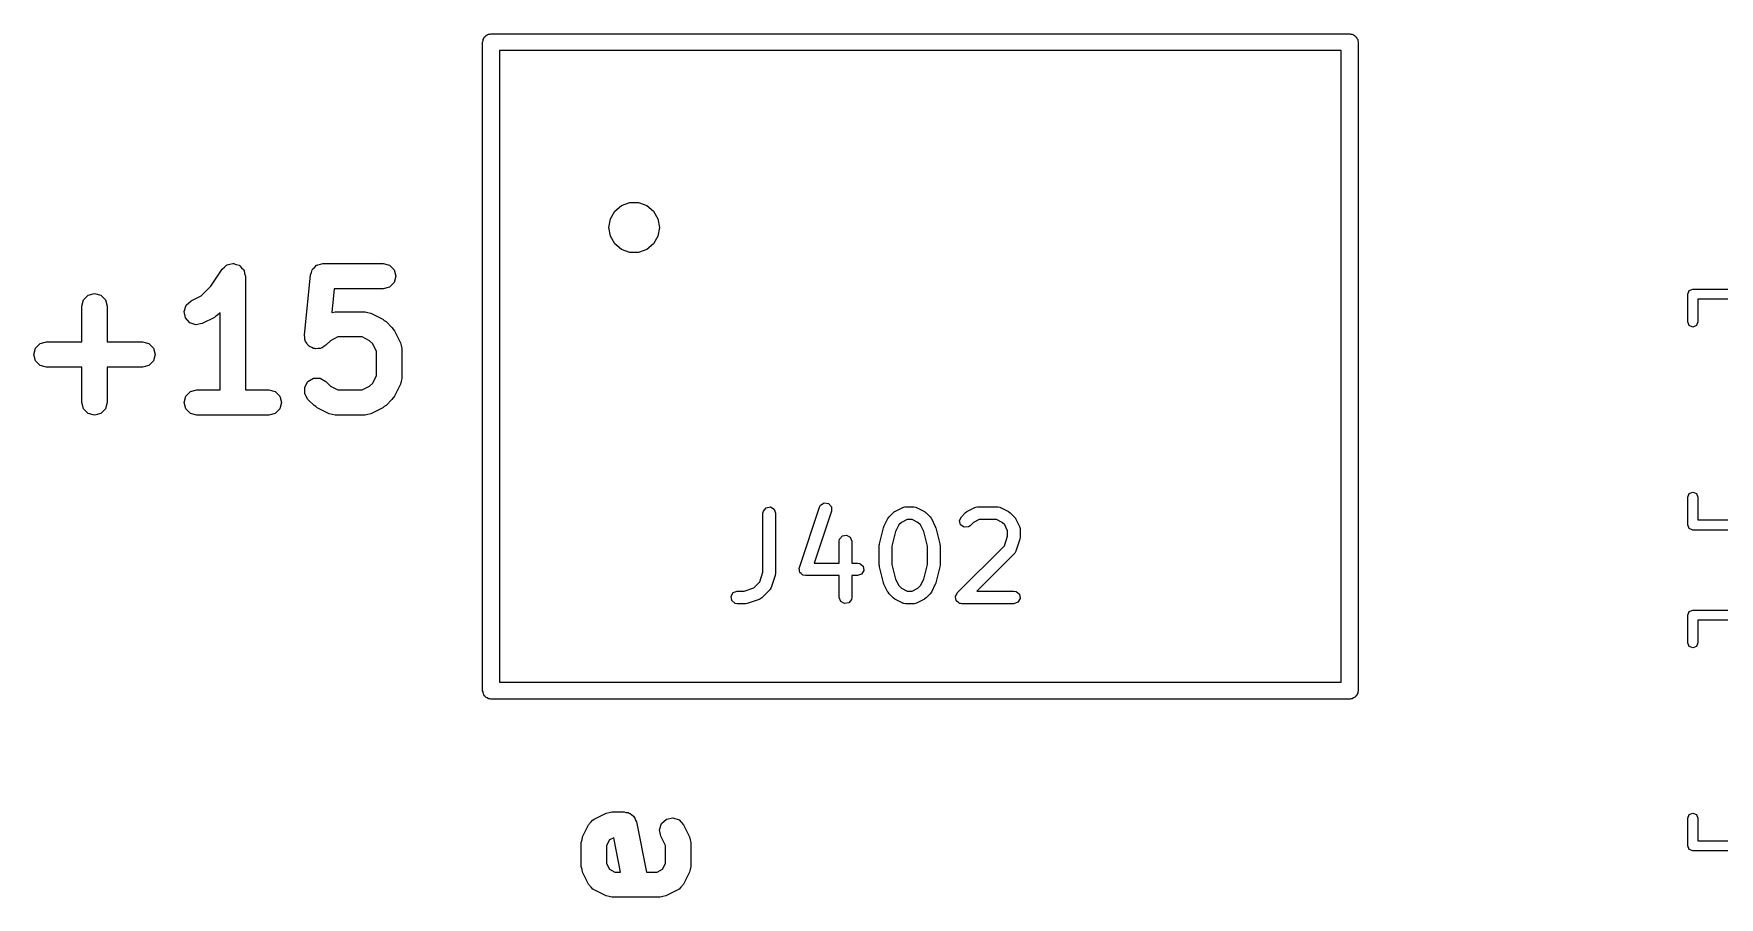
# Model space of a CAD drawing. Extents: x 97.7 to 180.4, y -137 to -64.1.
# Drawn here: x 97.67 to 117.69, y -91.39 to -81.14 of the extents above; entities that cross this region are included whole.
import ezdxf

# ---------------------------------------------------------------- set-up
doc = ezdxf.new("R2010")
doc.units = 0
doc.layers.add('BLACK', color=7, linetype='CONTINUOUS')

msp = doc.modelspace()

# ---------------------------------------------------------------- linework, layer by layer
at = {"layer": 'BLACK', "linetype": 'CONTINUOUS'}
for p, q in [((103.004, -81.236), (103.009, -81.2209)), ((103.004, -88.936), (103.004, -81.236)), ((103.009, -81.2051), (103.018, -81.1923)), ((103.009, -81.2209), (103.009, -81.2051)), ((103.018, -81.1923), (103.023, -81.1772)), ((103.023, -81.1772), (103.036, -81.1679)), ((103.036, -81.1679), (103.045, -81.1551)), ((103.045, -81.1551), (103.06, -81.1502)), ((103.06, -81.1502), (103.073, -81.1409)), ((103.073, -81.1409), (103.089, -81.1409)), ((103.089, -81.1409), (103.104, -81.136)), ((103.104, -81.136), (113.304, -81.136)), ((113.304, -81.136), (113.319, -81.1409)), ((113.319, -81.1409), (113.335, -81.1409)), ((113.335, -81.1409), (113.348, -81.1502)), ((113.348, -81.1502), (113.363, -81.1551)), ((113.363, -81.1551), (113.372, -81.1679)), ((113.372, -81.1679), (113.385, -81.1772)), ((113.385, -81.1772), (113.39, -81.1923)), ((113.39, -81.1923), (113.399, -81.2051)), ((113.399, -81.2051), (113.399, -81.2209)), ((113.399, -81.2209), (113.404, -81.236)), ((113.404, -81.236), (113.404, -88.936)), ((103.204, -81.336), (103.204, -88.836)), ((113.204, -81.336), (103.204, -81.336)), ((113.204, -88.836), (113.204, -81.336)), ((104.522, -83.3334), (104.574, -83.2432)), ((104.574, -83.2432), (104.654, -83.1762)), ((104.654, -83.1762), (104.752, -83.1406)), ((104.752, -83.1406), (104.856, -83.1406)), ((104.856, -83.1406), (104.954, -83.1762)), ((104.954, -83.1762), (105.034, -83.2432)), ((105.034, -83.2432), (105.086, -83.3334)), ((104.504, -83.436), (104.522, -83.3334)), ((104.522, -83.5386), (104.504, -83.436)), ((105.086, -83.3334), (105.104, -83.436)), ((105.104, -83.436), (105.086, -83.5386)), ((104.574, -83.6288), (104.522, -83.5386)), ((104.654, -83.6958), (104.574, -83.6288)), ((105.034, -83.6288), (104.954, -83.6958)), ((105.086, -83.5386), (105.034, -83.6288)), ((99.9371, -83.9088), (99.9613, -83.8847)), ((99.9613, -83.8847), (99.9661, -83.8834)), ((99.9661, -83.8834), (99.9698, -83.8801)), ((99.9698, -83.8801), (100.003, -83.8734)), ((100.003, -83.8734), (100.036, -83.8646)), ((100.036, -83.8646), (100.041, -83.8659)), ((100.041, -83.8659), (100.046, -83.8649)), ((100.046, -83.8649), (100.078, -83.8758)), ((100.078, -83.8758), (100.111, -83.8847)), ((100.111, -83.8847), (100.115, -83.8882)), ((100.115, -83.8882), (100.119, -83.8898)), ((100.119, -83.8898), (100.142, -83.9154)), ((101.01, -83.907), (101.033, -83.8847)), ((101.033, -83.8847), (101.04, -83.8827)), ((101.04, -83.8827), (101.046, -83.8778)), ((101.046, -83.8778), (101.077, -83.8727)), ((101.077, -83.8727), (101.108, -83.8646)), ((101.108, -83.8646), (101.822, -83.8646)), ((101.822, -83.8646), (101.897, -83.8847)), ((101.897, -83.8847), (101.952, -83.9396)), ((104.752, -83.7314), (104.654, -83.6958)), ((104.856, -83.7314), (104.752, -83.7314)), ((104.954, -83.6958), (104.856, -83.7314)), ((99.7769, -84.1333), (99.9115, -83.9314)), ((99.9115, -83.9314), (99.9371, -83.9088)), ((100.142, -83.9154), (100.166, -83.9396)), ((100.166, -83.9396), (100.167, -83.9444)), ((100.167, -83.9444), (100.171, -83.9481)), ((100.171, -83.9481), (100.177, -83.9816)), ((100.177, -83.9816), (100.186, -84.0146)), ((100.186, -84.0146), (100.186, -85.3646)), ((100.887, -84.7139), (100.958, -83.9996)), ((100.958, -83.9996), (100.97, -83.9701)), ((100.97, -83.9701), (100.978, -83.9396)), ((100.978, -83.9396), (100.983, -83.9342)), ((100.983, -83.9342), (100.986, -83.927)), ((100.986, -83.927), (101.01, -83.907)), ((101.952, -84.0896), (101.897, -84.1445)), ((101.952, -83.9396), (101.972, -84.0146)), ((101.972, -84.0146), (101.952, -84.0896)), ((98.2635, -84.2967), (98.3184, -84.2418)), ((98.3184, -84.2418), (98.3934, -84.2217)), ((98.3934, -84.2217), (98.4684, -84.2418)), ((98.4684, -84.2418), (98.5233, -84.2967)), ((99.5406, -84.309), (99.6617, -84.2484)), ((99.6617, -84.2484), (99.7769, -84.1333)), ((101.243, -84.1646), (101.215, -84.4453)), ((101.822, -84.1646), (101.243, -84.1646)), ((101.897, -84.1445), (101.822, -84.1646)), ((117.32, -84.228), (117.338, -84.1856)), ((117.32, -84.558), (117.32, -84.228)), ((117.338, -84.1856), (117.38, -84.168)), ((117.38, -84.168), (123.92, -84.168)), ((123.86, -84.288), (117.44, -84.288)), ((117.44, -84.288), (117.44, -84.558)), ((98.2434, -84.3717), (98.2635, -84.2967)), ((98.2434, -84.7931), (98.2434, -84.3717)), ((98.5233, -84.2967), (98.5434, -84.3717)), ((98.5434, -84.3717), (98.5434, -84.7931)), ((99.458, -84.4342), (99.4825, -84.3605)), ((99.4735, -84.5102), (99.458, -84.4342)), ((99.4825, -84.3605), (99.5406, -84.309)), ((99.8357, -84.4899), (99.8177, -84.5059)), ((99.8566, -84.4778), (99.8357, -84.4899)), ((99.8863, -84.4481), (99.8566, -84.4778)), ((99.8863, -85.3646), (99.8863, -84.4481)), ((101.215, -84.4453), (101.217, -84.4449)), ((101.217, -84.4449), (101.251, -84.436)), ((101.251, -84.436), (101.608, -84.436)), ((101.608, -84.436), (101.641, -84.4449)), ((101.641, -84.4449), (101.675, -84.4518)), ((101.675, -84.4518), (101.818, -84.5233)), ((99.5251, -84.5683), (99.4735, -84.5102)), ((99.5987, -84.5929), (99.5251, -84.5683)), ((99.6748, -84.5773), (99.5987, -84.5929)), ((99.8177, -84.5059), (99.6748, -84.5773)), ((101.818, -84.5233), (101.836, -84.5393)), ((101.836, -84.5393), (101.857, -84.5514)), ((101.857, -84.5514), (101.928, -84.6228)), ((101.928, -84.6228), (101.94, -84.6437)), ((101.94, -84.6437), (101.956, -84.6618)), ((101.956, -84.6618), (102.028, -84.8046)), ((117.338, -84.6004), (117.32, -84.558)), ((117.38, -84.618), (117.338, -84.6004)), ((117.422, -84.6004), (117.38, -84.618)), ((117.44, -84.558), (117.422, -84.6004)), ((97.672, -84.9431), (97.6921, -84.8681)), ((97.6921, -84.8681), (97.747, -84.8132)), ((97.747, -84.8132), (97.822, -84.7931)), ((97.822, -84.7931), (98.2434, -84.7931)), ((98.5434, -84.7931), (98.9649, -84.7931)), ((98.9649, -84.7931), (99.0399, -84.8132)), ((99.0399, -84.8132), (99.0948, -84.8681)), ((99.0948, -84.8681), (99.1149, -84.9431)), ((100.891, -84.7406), (100.887, -84.7139)), ((100.891, -84.7677), (100.891, -84.7406)), ((100.898, -84.7784), (100.891, -84.7677)), ((100.9, -84.7906), (100.898, -84.7784)), ((100.917, -84.8115), (100.9, -84.7906)), ((100.93, -84.8349), (100.917, -84.8115)), ((100.941, -84.8411), (100.93, -84.8349)), ((100.949, -84.8507), (100.941, -84.8411)), ((100.974, -84.8602), (100.949, -84.8507)), ((100.997, -84.8737), (100.974, -84.8602)), ((101.01, -84.8737), (100.997, -84.8737)), ((101.021, -84.8781), (101.01, -84.8737)), ((101.048, -84.8737), (101.021, -84.8781)), ((101.075, -84.8737), (101.048, -84.8737)), ((101.086, -84.8676), (101.075, -84.8737)), ((101.098, -84.8656), (101.086, -84.8676)), ((101.119, -84.8484), (101.098, -84.8656)), ((101.142, -84.8349), (101.119, -84.8484)), ((101.197, -84.7807), (101.142, -84.8349)), ((101.286, -84.736), (101.197, -84.7807)), ((101.572, -84.736), (101.286, -84.736)), ((101.662, -84.7807), (101.572, -84.736)), ((101.699, -84.8177), (101.662, -84.7807)), ((101.743, -84.9071), (101.699, -84.8177)), ((102.028, -84.8046), (102.035, -84.8384)), ((102.035, -84.8384), (102.043, -84.8717)), ((102.043, -84.8717), (102.043, -85.2289)), ((97.6921, -85.0181), (97.672, -84.9431)), ((97.747, -85.073), (97.6921, -85.0181)), ((97.822, -85.0931), (97.747, -85.073)), ((98.2434, -85.0931), (97.822, -85.0931)), ((98.2434, -85.5146), (98.2434, -85.0931)), ((98.9649, -85.0931), (98.5434, -85.0931)), ((98.5434, -85.0931), (98.5434, -85.5146)), ((99.0399, -85.073), (98.9649, -85.0931)), ((99.0948, -85.0181), (99.0399, -85.073)), ((99.1149, -84.9431), (99.0948, -85.0181)), ((101.743, -85.1934), (101.743, -84.9071)), ((100.891, -85.3329), (100.93, -85.2656)), ((100.93, -85.2656), (100.997, -85.2268)), ((100.997, -85.2268), (101.075, -85.2268)), ((101.075, -85.2268), (101.142, -85.2656)), ((101.142, -85.2656), (101.197, -85.3199)), ((101.662, -85.3199), (101.699, -85.2829)), ((101.699, -85.2829), (101.743, -85.1934)), ((102.035, -85.2622), (102.028, -85.2959)), ((102.043, -85.2289), (102.035, -85.2622)), ((99.4577, -85.5146), (99.4778, -85.4396)), ((99.4778, -85.4396), (99.5327, -85.3847)), ((99.5327, -85.3847), (99.6077, -85.3646)), ((99.6077, -85.3646), (99.8863, -85.3646)), ((100.186, -85.3646), (100.465, -85.3646)), ((100.465, -85.3646), (100.54, -85.3847)), ((100.54, -85.3847), (100.595, -85.4396)), ((100.595, -85.4396), (100.615, -85.5146)), ((100.891, -85.4105), (100.891, -85.3329)), ((100.93, -85.4778), (100.891, -85.4105)), ((101.002, -85.5492), (100.93, -85.4778)), ((101.197, -85.3199), (101.286, -85.3646)), ((101.286, -85.3646), (101.572, -85.3646)), ((101.572, -85.3646), (101.662, -85.3199)), ((101.928, -85.4778), (101.857, -85.5492)), ((101.94, -85.4569), (101.928, -85.4778)), ((101.956, -85.4388), (101.94, -85.4569)), ((102.028, -85.2959), (101.956, -85.4388)), ((98.2635, -85.5896), (98.2434, -85.5146)), ((98.3184, -85.6445), (98.2635, -85.5896)), ((98.3934, -85.6646), (98.3184, -85.6445)), ((98.4684, -85.6445), (98.3934, -85.6646)), ((98.5233, -85.5896), (98.4684, -85.6445)), ((98.5434, -85.5146), (98.5233, -85.5896)), ((99.4778, -85.5896), (99.4577, -85.5146)), ((99.5327, -85.6445), (99.4778, -85.5896)), ((99.6077, -85.6646), (99.5327, -85.6445)), ((100.465, -85.6646), (99.6077, -85.6646)), ((100.54, -85.6445), (100.465, -85.6646)), ((100.595, -85.5896), (100.54, -85.6445)), ((100.615, -85.5146), (100.595, -85.5896)), ((101.023, -85.5613), (101.002, -85.5492)), ((101.041, -85.5773), (101.023, -85.5613)), ((101.183, -85.6487), (101.041, -85.5773)), ((101.217, -85.6556), (101.183, -85.6487)), ((101.251, -85.6646), (101.217, -85.6556)), ((101.608, -85.6646), (101.251, -85.6646)), ((101.641, -85.6556), (101.608, -85.6646)), ((101.675, -85.6487), (101.641, -85.6556)), ((101.818, -85.5773), (101.675, -85.6487)), ((101.836, -85.5613), (101.818, -85.5773)), ((101.857, -85.5492), (101.836, -85.5613)), ((117.32, -86.638), (117.338, -86.5956)), ((117.32, -86.968), (117.32, -86.638)), ((117.338, -86.5956), (117.38, -86.578)), ((117.38, -86.578), (117.422, -86.5956)), ((117.422, -86.5956), (117.44, -86.638)), ((117.44, -86.638), (117.44, -86.908)), ((106.335, -86.8284), (106.34, -86.8027)), ((106.335, -87.5305), (106.335, -86.8284)), ((106.34, -86.8027), (106.373, -86.7634)), ((106.373, -86.7634), (106.423, -86.7545)), ((106.423, -86.7545), (106.468, -86.7802)), ((106.468, -86.7802), (106.485, -86.8284)), ((106.485, -86.8284), (106.485, -87.5427)), ((106.768, -87.4713), (107.006, -86.757)), ((107.148, -86.8045), (106.943, -87.42)), ((107.006, -86.757), (107.018, -86.7341)), ((107.018, -86.7341), (107.062, -86.7073)), ((107.062, -86.7073), (107.113, -86.7148)), ((107.113, -86.7148), (107.147, -86.7532)), ((107.147, -86.7532), (107.148, -86.8045)), ((107.772, -86.9853), (107.819, -86.8901)), ((107.819, -86.8901), (107.833, -86.8721)), ((107.833, -86.8706), (107.881, -86.823)), ((107.833, -86.8721), (107.833, -86.8706)), ((107.881, -86.823), (107.899, -86.8101)), ((107.899, -86.8101), (107.901, -86.8089)), ((107.901, -86.8089), (107.996, -86.7613)), ((107.996, -86.7613), (108.021, -86.7539)), ((108.021, -86.7539), (108.025, -86.7549)), ((108.025, -86.7549), (108.029, -86.7534)), ((108.029, -86.7534), (108.125, -86.7534)), ((108.125, -86.7534), (108.15, -86.7579)), ((108.15, -86.7579), (108.154, -86.7608)), ((108.154, -86.7608), (108.158, -86.7613)), ((108.158, -86.7613), (108.253, -86.8089)), ((108.253, -86.8089), (108.271, -86.8223)), ((108.271, -86.8223), (108.273, -86.823)), ((108.273, -86.823), (108.32, -86.8706)), ((108.32, -86.8706), (108.333, -86.889)), ((108.333, -86.889), (108.335, -86.8901)), ((108.335, -86.8901), (108.382, -86.9853)), ((108.669, -86.9171), (108.691, -86.8706)), ((108.691, -86.8706), (108.738, -86.823)), ((108.738, -86.823), (108.757, -86.8101)), ((108.757, -86.8101), (108.758, -86.8089)), ((108.758, -86.8089), (108.853, -86.7613)), ((108.853, -86.7613), (108.878, -86.7539)), ((108.878, -86.7539), (108.882, -86.7549)), ((108.882, -86.7549), (108.886, -86.7534)), ((108.886, -86.7534), (109.125, -86.7534)), ((109.125, -86.7534), (109.15, -86.7579)), ((109.15, -86.7579), (109.154, -86.7608)), ((109.154, -86.7608), (109.158, -86.7613)), ((109.158, -86.7613), (109.253, -86.8089)), ((109.253, -86.8089), (109.271, -86.8223)), ((109.271, -86.8223), (109.273, -86.823)), ((109.273, -86.823), (109.32, -86.8706)), ((109.32, -86.8706), (109.333, -86.889)), ((109.333, -86.889), (109.335, -86.8901)), ((109.335, -86.8901), (109.382, -86.9853)), ((107.245, -87.1361), (107.278, -87.0968)), ((107.278, -87.0968), (107.328, -87.0879)), ((107.328, -87.0879), (107.372, -87.1135)), ((107.718, -87.1911), (107.766, -87.0007)), ((107.766, -87.0007), (107.771, -86.9888)), ((107.771, -86.9888), (107.772, -86.9853)), ((107.91, -87.045), (107.866, -87.2186)), ((107.948, -86.968), (107.91, -87.045)), ((107.979, -86.9376), (107.948, -86.968)), ((108.047, -86.9034), (107.979, -86.9376)), ((108.107, -86.9034), (108.047, -86.9034)), ((108.175, -86.9376), (108.107, -86.9034)), ((108.206, -86.968), (108.175, -86.9376)), ((108.244, -87.045), (108.206, -86.968)), ((108.288, -87.2186), (108.244, -87.045)), ((108.382, -86.9853), (108.386, -86.9977)), ((108.386, -86.9977), (108.388, -87.0007)), ((108.388, -87.0007), (108.435, -87.1911)), ((108.682, -86.9666), (108.669, -86.9171)), ((108.724, -86.9961), (108.682, -86.9666)), ((108.775, -86.9916), (108.724, -86.9961)), ((108.797, -86.9767), (108.775, -86.9916)), ((108.836, -86.9376), (108.797, -86.9767)), ((108.904, -86.9034), (108.836, -86.9376)), ((109.107, -86.9034), (108.904, -86.9034)), ((109.175, -86.9376), (109.107, -86.9034)), ((109.206, -86.968), (109.175, -86.9376)), ((109.24, -87.0366), (109.206, -86.968)), ((109.24, -87.1019), (109.24, -87.0366)), ((109.382, -86.9853), (109.39, -87.0103)), ((109.39, -87.0103), (109.389, -87.0146)), ((109.389, -87.0146), (109.39, -87.0189)), ((109.39, -87.0189), (109.39, -87.1141)), ((117.338, -87.0104), (117.32, -86.968)), ((117.38, -87.028), (117.338, -87.0104)), ((123.92, -87.028), (117.38, -87.028)), ((117.44, -86.908), (123.86, -86.908)), ((107.24, -87.1617), (107.245, -87.1361)), ((107.24, -87.42), (107.24, -87.1617)), ((107.372, -87.1135), (107.39, -87.1617)), ((107.39, -87.1617), (107.39, -87.42)), ((107.716, -87.2093), (107.719, -87.1946)), ((107.716, -87.4474), (107.716, -87.2093)), ((107.719, -87.1946), (107.718, -87.1911)), ((107.866, -87.2186), (107.866, -87.4382)), ((108.288, -87.4382), (108.288, -87.2186)), ((108.435, -87.1911), (108.436, -87.2061)), ((108.436, -87.2061), (108.438, -87.2093)), ((108.438, -87.2093), (108.438, -87.4474)), ((108.643, -87.7753), (109.202, -87.2164)), ((109.202, -87.2164), (109.24, -87.1019)), ((109.339, -87.2807), (109.326, -87.3036)), ((109.386, -87.1378), (109.339, -87.2807)), ((109.39, -87.1141), (109.386, -87.1362)), ((109.386, -87.1362), (109.386, -87.1378)), ((106.765, -87.482), (106.768, -87.4771)), ((106.769, -87.5022), (106.765, -87.482)), ((106.768, -87.4771), (106.768, -87.4713)), ((106.943, -87.42), (107.24, -87.42)), ((107.39, -87.42), (107.458, -87.42)), ((107.458, -87.42), (107.484, -87.4246)), ((107.484, -87.4246), (107.523, -87.4575)), ((107.523, -87.4575), (107.532, -87.5081)), ((107.717, -87.4507), (107.716, -87.4474)), ((107.718, -87.4656), (107.717, -87.4507)), ((107.766, -87.6561), (107.718, -87.4656)), ((107.866, -87.4382), (107.91, -87.6117)), ((108.244, -87.6117), (108.288, -87.4382)), ((108.435, -87.4656), (108.388, -87.6561)), ((108.438, -87.4474), (108.435, -87.4622)), ((108.435, -87.4622), (108.435, -87.4656)), ((109.32, -87.31), (108.877, -87.7534)), ((109.322, -87.3059), (109.32, -87.31)), ((109.326, -87.3036), (109.322, -87.3059)), ((106.227, -87.7152), (106.297, -87.645)), ((106.297, -87.645), (106.335, -87.5305)), ((106.481, -87.5664), (106.434, -87.7092)), ((106.485, -87.5427), (106.481, -87.5647)), ((106.481, -87.5647), (106.481, -87.5664)), ((106.769, -87.5226), (106.769, -87.5022)), ((106.773, -87.5269), (106.769, -87.5226)), ((106.774, -87.5325), (106.773, -87.5269)), ((106.79, -87.5457), (106.774, -87.5325)), ((106.803, -87.561), (106.79, -87.5457)), ((106.809, -87.5618), (106.803, -87.561)), ((106.813, -87.5655), (106.809, -87.5618)), ((106.839, -87.57), (106.813, -87.5655)), ((107.24, -87.57), (106.839, -87.57)), ((107.24, -87.8284), (107.24, -87.57)), ((107.458, -87.57), (107.39, -87.57)), ((107.39, -87.57), (107.39, -87.8284)), ((107.506, -87.5525), (107.458, -87.57)), ((107.532, -87.5081), (107.506, -87.5525)), ((107.768, -87.659), (107.766, -87.6561)), ((107.772, -87.6714), (107.768, -87.659)), ((107.819, -87.7667), (107.772, -87.6714)), ((107.91, -87.6117), (107.948, -87.6887)), ((107.948, -87.6887), (107.979, -87.7191)), ((108.175, -87.7191), (108.206, -87.6887)), ((108.206, -87.6887), (108.244, -87.6117)), ((108.382, -87.6714), (108.335, -87.7667)), ((108.383, -87.6679), (108.382, -87.6714)), ((108.388, -87.6561), (108.383, -87.6679)), ((105.955, -87.8154), (105.981, -87.7709)), ((105.964, -87.8659), (105.955, -87.8154)), ((106.004, -87.8989), (105.964, -87.8659)), ((105.981, -87.7709), (106.029, -87.7534)), ((106.029, -87.7534), (106.112, -87.7534)), ((106.112, -87.7534), (106.227, -87.7152)), ((106.291, -87.8519), (106.148, -87.8995)), ((106.295, -87.8491), (106.291, -87.8519)), ((106.299, -87.8487), (106.295, -87.8491)), ((106.32, -87.8338), (106.299, -87.8487)), ((106.416, -87.7386), (106.32, -87.8338)), ((106.418, -87.7345), (106.416, -87.7386)), ((106.421, -87.7321), (106.418, -87.7345)), ((106.434, -87.7092), (106.421, -87.7321)), ((107.258, -87.8766), (107.24, -87.8284)), ((107.302, -87.9022), (107.258, -87.8766)), ((107.353, -87.8933), (107.302, -87.9022)), ((107.386, -87.854), (107.353, -87.8933)), ((107.39, -87.8284), (107.386, -87.854)), ((107.821, -87.7678), (107.819, -87.7667)), ((107.833, -87.7862), (107.821, -87.7678)), ((107.881, -87.8338), (107.833, -87.7862)), ((107.883, -87.8345), (107.881, -87.8338)), ((107.901, -87.8478), (107.883, -87.8345)), ((107.996, -87.8955), (107.901, -87.8478)), ((107.979, -87.7191), (108.047, -87.7534)), ((108, -87.896), (107.996, -87.8955)), ((108.004, -87.8989), (108, -87.896)), ((108.047, -87.7534), (108.107, -87.7534)), ((108.107, -87.7534), (108.175, -87.7191)), ((108.158, -87.8955), (108.133, -87.9029)), ((108.253, -87.8478), (108.158, -87.8955)), ((108.254, -87.8467), (108.253, -87.8478)), ((108.273, -87.8338), (108.254, -87.8467)), ((108.32, -87.7862), (108.273, -87.8338)), ((108.321, -87.7847), (108.32, -87.7862)), ((108.335, -87.7667), (108.321, -87.7847)), ((108.621, -87.8218), (108.623, -87.8187)), ((108.627, -87.8436), (108.621, -87.8218)), ((108.622, -87.8154), (108.633, -87.7958)), ((108.623, -87.8187), (108.622, -87.8154)), ((108.631, -87.8659), (108.627, -87.8436)), ((108.634, -87.8681), (108.631, -87.8659)), ((108.633, -87.7958), (108.643, -87.7753)), ((108.635, -87.8714), (108.634, -87.8681)), ((108.653, -87.8843), (108.635, -87.8714)), ((108.67, -87.8989), (108.653, -87.8843)), ((108.877, -87.7534), (109.315, -87.7534)), ((109.315, -87.7534), (109.341, -87.7579)), ((109.363, -87.8858), (109.315, -87.9034)), ((109.341, -87.7579), (109.38, -87.7909)), ((109.389, -87.8414), (109.363, -87.8858)), ((109.38, -87.7909), (109.389, -87.8414)), ((106.029, -87.9034), (106.004, -87.8989)), ((106.125, -87.9034), (106.029, -87.9034)), ((106.126, -87.9028), (106.125, -87.9034)), ((106.148, -87.8995), (106.126, -87.9028)), ((108.029, -87.9034), (108.004, -87.8989)), ((108.125, -87.9034), (108.029, -87.9034)), ((108.129, -87.9018), (108.125, -87.9034)), ((108.133, -87.9029), (108.129, -87.9018)), ((108.675, -87.8997), (108.67, -87.8989)), ((108.677, -87.9008), (108.675, -87.8997)), ((108.68, -87.9005), (108.677, -87.9008)), ((108.696, -87.9034), (108.68, -87.9005)), ((109.315, -87.9034), (108.696, -87.9034)), ((117.32, -88.038), (117.338, -87.9956)), ((117.32, -88.368), (117.32, -88.038)), ((117.338, -87.9956), (117.38, -87.978)), ((117.38, -87.978), (123.92, -87.978)), ((123.86, -88.098), (117.44, -88.098)), ((117.44, -88.098), (117.44, -88.368)), ((117.338, -88.4104), (117.32, -88.368)), ((117.38, -88.428), (117.338, -88.4104)), ((117.422, -88.4104), (117.38, -88.428)), ((117.44, -88.368), (117.422, -88.4104)), ((103.204, -88.836), (113.204, -88.836)), ((103.009, -88.9511), (103.004, -88.936)), ((103.009, -88.9669), (103.009, -88.9511)), ((103.018, -88.9797), (103.009, -88.9669)), ((103.023, -88.9948), (103.018, -88.9797)), ((103.036, -89.0041), (103.023, -88.9948)), ((103.045, -89.0169), (103.036, -89.0041)), ((103.06, -89.0218), (103.045, -89.0169)), ((103.073, -89.0311), (103.06, -89.0218)), ((103.089, -89.0311), (103.073, -89.0311)), ((103.104, -89.036), (103.089, -89.0311)), ((113.304, -89.036), (103.104, -89.036)), ((113.319, -89.0311), (113.304, -89.036)), ((113.335, -89.0311), (113.319, -89.0311)), ((113.348, -89.0218), (113.335, -89.0311)), ((113.363, -89.0169), (113.348, -89.0218)), ((113.372, -89.0041), (113.363, -89.0169)), ((113.385, -88.9948), (113.372, -89.0041)), ((113.39, -88.9797), (113.385, -88.9948)), ((113.399, -88.9669), (113.39, -88.9797)), ((113.404, -88.936), (113.399, -88.9511)), ((113.399, -88.9511), (113.399, -88.9669)), ((104.273, -90.5128), (104.295, -90.4928)), ((104.295, -90.4928), (104.315, -90.4703)), ((104.315, -90.4703), (104.324, -90.4673)), ((104.324, -90.4673), (104.331, -90.4613)), ((104.331, -90.4613), (104.474, -90.3898)), ((104.474, -90.3898), (104.508, -90.3829)), ((104.508, -90.3829), (104.541, -90.374)), ((104.541, -90.374), (104.684, -90.374)), ((104.684, -90.374), (104.707, -90.3803)), ((104.707, -90.3803), (104.732, -90.3819)), ((104.732, -90.3819), (104.744, -90.3902)), ((104.744, -90.3902), (104.759, -90.3941)), ((104.759, -90.3941), (104.776, -90.4114)), ((104.776, -90.4114), (104.796, -90.425)), ((104.796, -90.425), (104.803, -90.4384)), ((104.803, -90.4384), (104.814, -90.449)), ((104.814, -90.449), (104.82, -90.4726)), ((104.82, -90.4726), (104.831, -90.4946)), ((104.831, -90.4946), (104.95, -91.0883)), ((105.13, -90.5128), (105.188, -90.4613)), ((105.188, -90.4613), (105.264, -90.4457)), ((105.264, -90.4457), (105.338, -90.4703)), ((105.338, -90.4703), (105.389, -90.5283)), ((117.32, -90.448), (117.338, -90.4056)), ((117.32, -90.778), (117.32, -90.448)), ((117.338, -90.4056), (117.38, -90.388)), ((117.38, -90.388), (117.422, -90.4056)), ((117.422, -90.4056), (117.44, -90.448)), ((117.44, -90.448), (117.44, -90.718)), ((104.185, -90.705), (104.192, -90.6712)), ((104.192, -90.6712), (104.264, -90.5283)), ((104.264, -90.5283), (104.27, -90.5215)), ((104.27, -90.5215), (104.273, -90.5128)), ((104.562, -90.6811), (104.51, -90.7072)), ((104.644, -91.0883), (104.562, -90.6811)), ((105.105, -90.5864), (105.13, -90.5128)), ((105.121, -90.6625), (105.105, -90.5864)), ((105.177, -90.7737), (105.121, -90.6625)), ((105.389, -90.5283), (105.461, -90.6712)), ((105.461, -90.6712), (105.468, -90.705)), ((104.177, -90.7383), (104.185, -90.705)), ((104.177, -91.024), (104.177, -90.7383)), ((104.51, -90.7072), (104.477, -90.7737)), ((104.477, -90.7737), (104.477, -90.9886)), ((105.177, -90.9886), (105.177, -90.7737)), ((105.468, -90.705), (105.477, -90.7383)), ((105.477, -90.7383), (105.477, -91.024)), ((117.338, -90.8204), (117.32, -90.778)), ((117.38, -90.838), (117.338, -90.8204)), ((123.92, -90.838), (117.38, -90.838)), ((117.44, -90.718), (123.86, -90.718)), ((104.185, -91.0573), (104.177, -91.024)), ((104.192, -91.0911), (104.185, -91.0573)), ((104.264, -91.2339), (104.192, -91.0911)), ((104.477, -90.9886), (104.51, -91.0551)), ((104.51, -91.0551), (104.576, -91.0883)), ((104.576, -91.0883), (104.644, -91.0883)), ((104.95, -91.0883), (105.077, -91.0883)), ((105.077, -91.0883), (105.143, -91.0551)), ((105.143, -91.0551), (105.177, -90.9886)), ((105.461, -91.0911), (105.389, -91.2339)), ((105.468, -91.0573), (105.461, -91.0911)), ((105.477, -91.024), (105.468, -91.0573)), ((104.27, -91.2408), (104.264, -91.2339)), ((104.273, -91.2495), (104.27, -91.2408)), ((104.295, -91.2695), (104.273, -91.2495)), ((104.315, -91.292), (104.295, -91.2695)), ((104.324, -91.2949), (104.315, -91.292)), ((104.331, -91.301), (104.324, -91.2949)), ((104.474, -91.3724), (104.331, -91.301)), ((105.322, -91.301), (105.179, -91.3724)), ((105.329, -91.2949), (105.322, -91.301)), ((105.338, -91.292), (105.329, -91.2949)), ((105.358, -91.2695), (105.338, -91.292)), ((105.38, -91.2495), (105.358, -91.2695)), ((105.383, -91.2408), (105.38, -91.2495)), ((105.389, -91.2339), (105.383, -91.2408)), ((104.508, -91.3794), (104.474, -91.3724)), ((104.541, -91.3883), (104.508, -91.3794)), ((105.112, -91.3883), (104.541, -91.3883)), ((105.146, -91.3794), (105.112, -91.3883)), ((105.179, -91.3724), (105.146, -91.3794))]:
    msp.add_line(p, q, dxfattribs=at)

doc.saveas('drawing.dxf')
